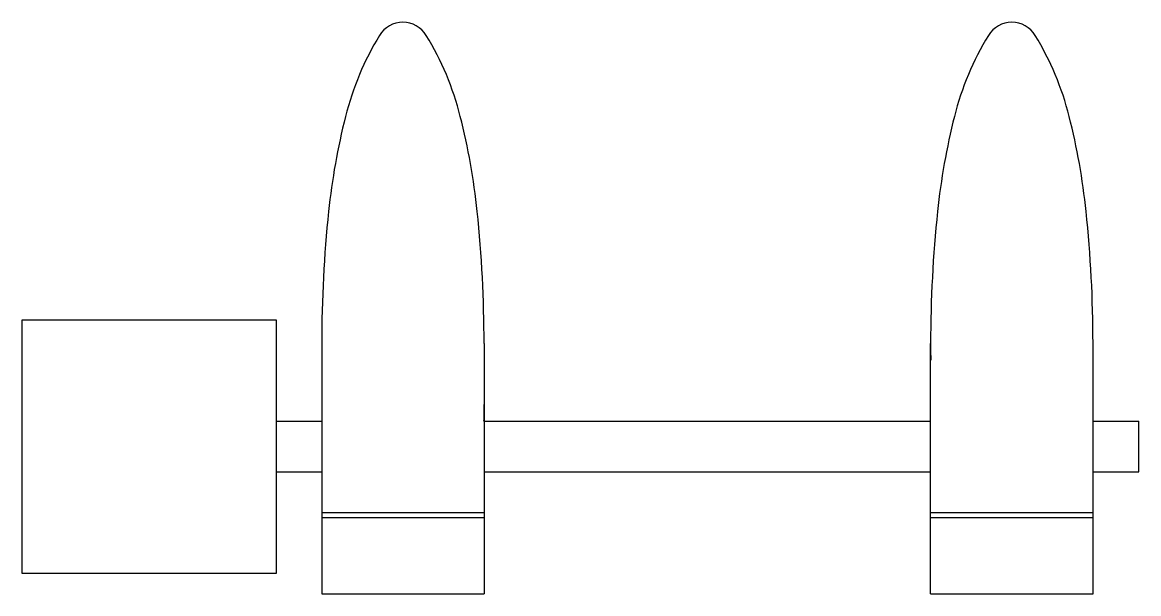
# Model space of a CAD drawing. Header units: metres. Extents: x 0 to 2.2, y -0.04 to 1.09.
import ezdxf

# ---------------------------------------------------------------- set-up
doc = ezdxf.new("R2010")
doc.units = ezdxf.units.M

msp = doc.modelspace()

# ---------------------------------------------------------------- linework, layer by layer
for p, q in [((0, 0), (0, 0.5)), ((0, 0.5), (0.5, 0.5)), ((0.5, 0.5), (0.5, 0)), ((0.59, 0.4529), (0.59, -0.04)), ((0.91, 0.4529), (0.91, -0.04)), ((1.79, -0.04), (1.79, 0.4529)), ((2.11, -0.04), (2.11, 0.4529)), ((0.5, 0.3), (0.5902, 0.3)), ((0.9098, 0.3), (1.7902, 0.3)), ((2.11, 0.3), (2.2, 0.3)), ((2.2, 0.2), (2.2, 0.3)), ((0.5, 0.2), (0.59, 0.2)), ((0.91, 0.2), (1.79, 0.2)), ((2.11, 0.2), (2.2, 0.2)), ((0.59, 0.12), (0.91, 0.12)), ((0.59, 0.11), (0.91, 0.11)), ((1.79, 0.12), (2.11, 0.12)), ((1.79, 0.11), (2.11, 0.11)), ((0.5, 0), (0, 0)), ((0.59, -0.04), (0.91, -0.04)), ((1.79, -0.04), (2.11, -0.04))]:
    msp.add_line(p, q)
for points in [[(0.91, 0.4529, 0.026077), (0.8964, 0.7135, 0.03582), (0.8631, 0.9006, 0.075207), (0.7961, 1.0602, 0.261484), (0.75, 1.0861, 0.261484), (0.7039, 1.0602, 0.075207), (0.6369, 0.9006, 0.03582), (0.6036, 0.7135, 0.026077), (0.59, 0.4529, 0.003283), (0.5902, 0.42, 0.03582)], [(2.11, 0.4529, 0.026077), (2.0964, 0.7135, 0.03582), (2.0631, 0.9006, 0.075207), (1.9961, 1.0602, 0.261484), (1.95, 1.0861, 0.261484), (1.9039, 1.0602, 0.075207), (1.8369, 0.9006, 0.03582), (1.8036, 0.7135, 0.026077), (1.79, 0.4529, 0.003283), (1.7902, 0.42, 0.03582)], [(0.9098, 0.3, 0.003283), (0.91, 0.3329, 0.026077)]]:
    msp.add_lwpolyline(points, format="xyb")

doc.saveas('drawing.dxf')
